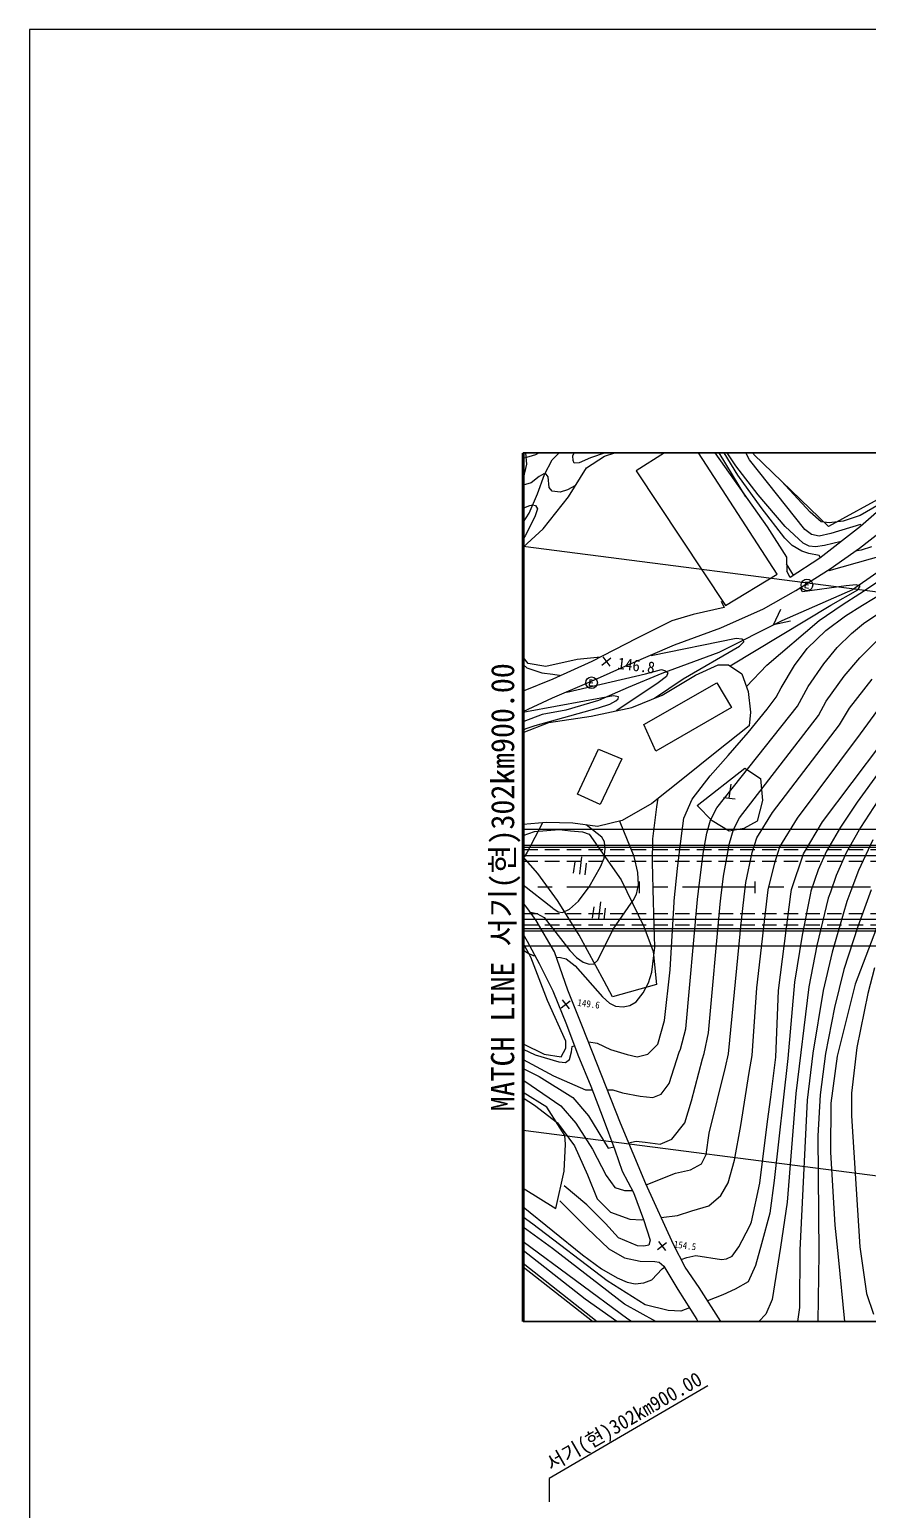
# Model space of a CAD drawing. Header units: millimetres. Extents: x 5094 to 5890, y 1103 to 1807.
# Drawn here: x 5093.9 to 5238.8, y 1363.4 to 1619.1 of the extents above; entities that cross this region are included whole.
import ezdxf
from ezdxf.enums import TextEntityAlignment as Align
from ezdxf.xclip import XClip

# ---------------------------------------------------------------- set-up
doc = ezdxf.new("R2010")
doc.units = ezdxf.units.MM
doc.header["$LTSCALE"] = 10
doc.header["$MEASUREMENT"] = 0
doc.header["$XCLIPFRAME"] = 2
for name, pattern in [('A-CENTR01', [2, 1.25, -0.25, 0.25, -0.25]), ('CENTER', [2, 1.25, -0.25, 0.25, -0.25]), ('HIDDEN', [0.375, 0.25, -0.125])]:
    doc.linetypes.add(name, pattern=pattern)
for name, color, linetype in [('TN-MACL', 6, 'A-CENTR01'), ('TZ-BASE', 253, 'Continuous'), ('TZ-CABL', 4, 'Continuous'), ('TZ-LEAL', 1, 'Continuous'), ('TZ-LEAT', 3, 'Continuous')]:
    doc.layers.add(name, color=color, linetype=linetype)
doc.layers.add('TX-PAPR', color=2, linetype='Continuous', plot=False)
doc.styles.add('HANA', font='GulimChe.ttf')
doc.styles.get("Standard").update_dxf_attribs({"font": 'GulimChe.ttf'})
doc.linetypes.add('ZIGZAG', pattern='A,0.0001,-0.2,[131,ltypeshp.shx,S=0.2,R=0,X=-0.2,Y=0],-0.4,[131,ltypeshp.shx,S=0.2,R=180,X=0.2,Y=0],-0.2', length=0.8001)

# ---------------------------------------------------------------- blocks, each defined once
blk = doc.blocks.new('JD-GGKLGFKGFK34FGKL')
at = {"layer": 'TZ-BASE'}
for p, q in [((14.03, 74.42, 147.6), (29.82, 79.6, 147.6)), ((29.82, 79.6, 147.6), (42.13, 62.24, 147.6)), ((39.84, 74.73, 152.62), (37.91, 80.02, 152.62)), ((0.21, 77.63, 147.54), (0.54, 73.08, 147.54)), ((24.09, 78.42, 148), (11.61, 74.13, 148)), ((28.53, 77.67, 150.73), (19.52, 71.88, 150.73)), ((43.86, 54.04, 150.73), (28.53, 77.67, 150.73)), ((38.45, 67.44, 148), (32.04, 77.96, 148)), ((39.09, 73.83, 151), (37.17, 77.44, 151)), ((2.12, 74.65, 148), (0, 74.04, 148)), ((4.7, 76.14, 148), (2.12, 74.65, 148)), ((5.02, 73.81, 143.69), (7.76, 76.54, 143.69)), ((8.57, 74.52, 148), (9.18, 75.99, 148)), ((8.6, 73.67, 148), (8.57, 74.52, 148)), ((10.95, 72.4, 147.6), (14.03, 74.42, 147.6)), ((37.06, 71.14, 149), (34.4, 75.55, 149)), ((36.7, 72.77, 150), (34.66, 75.85, 150)), ((52.74, 62.27, 152.62), (39.84, 74.73, 152.62)), ((0.54, 73.08, 147.54), (0, 70.6, 147.54)), ((3.65, 71.27, 143.69), (5.02, 73.81, 143.69)), ((7.81, 67.4, 147.6), (10.95, 72.4, 147.6)), ((8.82, 73.23, 148), (8.6, 73.67, 148)), ((9.67, 73.26, 148), (8.82, 73.23, 148)), ((11.61, 74.13, 148), (9.67, 73.26, 148)), ((19.52, 71.88, 150.73), (34.95, 48.63, 150.73)), ((40.56, 67.74, 150), (36.7, 72.77, 150)), ((48.63, 61.79, 151), (39.09, 73.83, 151)), ((1.36, 69.83, 147), (0, 69.44, 147)), ((2.77, 70.92, 147), (1.36, 69.83, 147)), ((2.46, 67.96, 143.69), (3.65, 71.27, 143.69)), ((3.53, 71.38, 147), (2.77, 70.92, 147)), ((3.94, 71.33, 147), (3.53, 71.38, 147)), ((4.3, 70.86, 147), (3.94, 71.33, 147)), ((4.49, 69.01, 147), (4.3, 70.86, 147)), ((9.03, 69.35, 147), (7.67, 68.6, 147)), ((41.12, 65.57, 149), (37.06, 71.14, 149)), ((49.58, 64.76, 152), (44.63, 70.11, 152)), ((66.92, 69.91, 147.6), (58.25, 62.3, 147.6)), ((1.03, 64.59, 143.69), (2.46, 67.96, 143.69)), ((3.43, 61.9, 147.6), (7.81, 67.4, 147.6)), ((4.97, 68.39, 147), (4.49, 69.01, 147)), ((6.35, 68.21, 147), (4.97, 68.39, 147)), ((7.67, 68.6, 147), (6.35, 68.21, 147)), ((45.23, 62.32, 150), (40.56, 67.74, 150)), ((63.07, 67.92, 152.62), (52.74, 62.27, 152.62)), ((62.61, 66.73, 152), (58.21, 64.21, 152)), ((0, 65.48, 146), (0.11, 65.5, 146)), ((0, 63, 143.69), (1.03, 64.59, 143.69)), ((0.11, 65.5, 146), (1.14, 65.93, 146)), ((2.02, 63.99, 146), (0.33, 60.7, 146)), ((1.14, 65.93, 146), (1.58, 66.02, 146)), ((1.58, 66.02, 146), (2.13, 65.94, 146)), ((2.47, 65.34, 146), (2.02, 63.99, 146)), ((2.13, 65.94, 146), (2.47, 65.34, 146)), ((45.21, 60.27, 149), (41.12, 65.57, 149)), ((51.47, 63.11, 152), (49.58, 64.76, 152)), ((58.21, 64.21, 152), (55.27, 63.19, 152)), ((0, 58.75, 147.6), (3.43, 61.9, 147.6)), ((42.13, 62.24, 147.6), (45.49, 56.98, 147.6)), ((48.35, 59.42, 150), (45.23, 62.32, 150)), ((49.79, 60.94, 151), (48.63, 61.79, 151)), ((58.25, 62.3, 147.6), (51.26, 56.82, 147.6)), ((52.85, 62.94, 152), (51.47, 63.11, 152)), ((55.27, 63.19, 152), (52.85, 62.94, 152)), ((58.29, 62.66, 151), (53.17, 61.07, 151)), ((58.07, 58.58, 152.62), (62.28, 61.82, 152.62)), ((58.46, 62.49, 151), (58.29, 62.66, 151)), ((0.33, 60.7, 146), (0, 60.18, 146)), ((0, 58.88), (80, 48.6)), ((46.45, 58.99, 149), (45.21, 60.27, 149)), ((48.15, 58.06, 149), (46.45, 58.99, 149)), ((49.4, 58.91, 150), (48.35, 59.42, 150)), ((50.49, 58.79, 150), (49.4, 58.91, 150)), ((51.15, 60.63, 151), (49.79, 60.94, 151)), ((52.06, 58.99, 150), (50.49, 58.79, 150)), ((53.17, 61.07, 151), (51.15, 60.63, 151)), ((54.92, 59.69, 150), (52.06, 58.99, 150)), ((45.49, 56.98, 147.6), (45.54, 54.61, 147.6)), ((51.26, 56.82, 147.6), (46.11, 53.51, 147.6)), ((49.36, 57.63, 149), (48.15, 58.06, 149)), ((51.14, 57.26, 149), (49.36, 57.63, 149)), ((51.36, 56.91, 149), (51.14, 57.26, 149)), ((64.86, 58.02, 149), (52.77, 54.66, 149)), ((53.02, 54.99, 152.62), (58.07, 58.58, 152.62)), ((64.72, 56.81, 143.69), (56.91, 51.35, 143.69)), ((57.75, 58.12, 150), (57.63, 58.27, 150)), ((58.37, 58.2, 150), (57.75, 58.12, 150)), ((60.18, 58.8, 150), (58.37, 58.2, 150)), ((34.95, 48.63, 150.73), (43.86, 54.04, 150.73)), ((46.41, 54.36, 148), (45.51, 55.84, 148)), ((46.11, 53.51, 147.6), (45.54, 54.61, 147.6)), ((46.68, 53.88, 148), (46.41, 54.36, 148)), ((47.09, 51.26, 152.62), (53.02, 54.99, 152.62)), ((52.77, 54.66, 149), (52.7, 54.79, 149)), ((41.48, 48.08, 152.62), (47.09, 51.26, 152.62)), ((56.91, 51.35, 143.69), (44.65, 46.02, 143.69)), ((48.23, 51.04, 148), (47.85, 51.74, 148)), ((55.8, 52.03, 148), (48.23, 51.04, 148)), ((48.75, 52.69, 148.53), (48.63, 51.74, 148.53)), ((48.63, 51.74, 148.53), (49.29, 51.65, 148.53)), ((49.27, 52.14, 148.53), (48.69, 52.21, 148.53)), ((49.41, 52.61, 148.53), (48.75, 52.69, 148.53)), ((53.13, 48.72, 148), (57.82, 51.35, 148)), ((57.52, 52.23, 148), (55.8, 52.03, 148)), ((58.19, 52, 148), (57.52, 52.23, 148)), ((57.82, 51.35, 148), (58.19, 52, 148)), ((58.17, 50.74, 149), (61.39, 52.86, 149)), ((34.2, 49.39, 138.32), (34.69, 48.32, 138.32)), ((35.75, 38.21, 148), (53.13, 48.72, 148)), ((51.1, 46.04, 149), (55.1, 48.75, 149)), ((55.1, 48.75, 149), (58.17, 50.74, 149)), ((55.7, 46.85, 150), (58.61, 48.72, 150)), ((58.61, 48.72, 150), (62.42, 51.04, 150)), ((29.35, 47.08, 138.32), (25.67, 46, 138.32)), ((34.69, 48.32, 138.32), (29.35, 47.08, 138.32)), ((34.13, 44.77, 152.62), (41.48, 48.08, 152.62)), ((42.11, 38.35, 149), (51.1, 46.04, 149)), ((43.23, 45.31, 143.69), (44.49, 48.04, 143.69)), ((52.29, 44.34, 150), (55.7, 46.85, 150)), ((58.79, 45.56, 151), (62.15, 47.8, 151)), ((25.67, 46, 138.32), (19.57, 42.95, 138.32)), ((26.13, 41.87, 152.62), (34.13, 44.77, 152.62)), ((44.65, 46.02, 143.69), (33.78, 40.54, 143.69)), ((46.17, 45.93, 143.69), (43.23, 45.31, 143.69)), ((49.08, 41.24, 150), (52.29, 44.34, 150)), ((54.26, 41.38, 151), (56.7, 43.83, 151)), ((56.7, 43.83, 151), (58.79, 45.56, 151)), ((19.57, 42.95, 138.32), (11.85, 38.96, 138.32)), ((18.26, 38.45, 152.62), (26.13, 41.87, 152.62)), ((36.81, 42.96, 147), (22.1, 39.94, 147)), ((27.63, 36, 147), (37.34, 41.63, 147)), ((37.77, 42.84, 147), (36.81, 42.96, 147)), ((37.34, 41.63, 147), (38.13, 42.37, 147)), ((38.03, 42.66, 147), (37.77, 42.84, 147)), ((38.13, 42.37, 147), (38.03, 42.66, 147)), ((46.88, 38.3, 150), (49.08, 41.24, 150)), ((51.92, 38.59, 151), (54.26, 41.38, 151)), ((58.15, 39.63, 152), (60.95, 42.44, 152)), ((0.86, 38.66, 147.6), (0, 39.76, 147.6)), ((0, 38.49, 146), (0.63, 37.92, 146)), ((3.87, 38.14, 147.6), (0.86, 38.66, 147.6)), ((9.34, 39.31, 147.6), (3.87, 38.14, 147.6)), ((11.85, 38.96, 138.32), (5.13, 35.95, 138.32)), ((13.36, 39.74, 147.6), (9.34, 39.31, 147.6)), ((11.77, 35.61, 152.62), (18.26, 38.45, 152.62)), ((13.55, 38.37, 146.84), (15.13, 39.59, 146.84)), ((13.73, 39.77, 146.84), (14.95, 38.19, 146.84)), ((22.1, 39.94, 147), (22.03, 40.09, 147)), ((33.78, 40.54, 143.69), (23.96, 36.94, 143.69)), ((29.78, 36.62, 145.78), (33.69, 38.42, 145.78)), ((33.69, 38.42, 145.78), (35.44, 38.42, 145.78)), ((35.44, 38.42, 145.78), (37.76, 36.83, 145.78)), ((49.21, 34.67, 151), (51.92, 38.59, 151)), ((55.43, 36.44, 152), (58.15, 39.63, 152)), ((5.13, 35.95, 138.32), (0, 33.89, 138.32)), ((0.63, 37.92, 146), (3.19, 37.03, 146)), ((3.19, 37.03, 146), (5.12, 36.79, 146)), ((5.12, 36.79, 146), (6.23, 36.64, 146)), ((6.23, 36.64, 146), (6.3, 36.47, 146)), ((7.53, 33.67, 146), (21.14, 36.83, 146)), ((11.52, 35.81, 146.84), (11.4, 34.85, 146.84)), ((12.18, 35.72, 146.84), (11.52, 35.81, 146.84)), ((23.96, 36.94, 143.69), (18.14, 34.48, 143.69)), ((21.14, 36.83, 146), (23.9, 37.6, 146)), ((22.65, 32.64, 147), (27.63, 36, 147)), ((24.73, 36.37, 146), (23.32, 35.29, 146)), ((23.9, 37.6, 146), (24.57, 37.37, 146)), ((23.98, 33.19, 145.78), (29.78, 36.62, 145.78)), ((24.57, 37.37, 146), (24.95, 37.04, 146)), ((24.95, 37.04, 146), (24.73, 36.37, 146)), ((37.76, 36.83, 145.78), (38.87, 33.81, 145.78)), ((38.55, 34.69, 149), (42.11, 38.35, 149)), ((44.54, 34.43, 150), (46.88, 38.3, 150)), ((52.34, 32.11, 152), (55.43, 36.44, 152)), ((56.38, 30.91, 153), (60.28, 35.91, 153)), ((5.04, 32.72, 152.62), (11.77, 35.61, 152.62)), ((7.49, 33.77, 146), (7.53, 33.67, 146)), ((11.4, 34.85, 146.84), (12.06, 34.77, 146.84)), ((12.04, 35.25, 146.84), (11.46, 35.33, 146.84)), ((18.14, 34.48, 143.69), (12.99, 32.27, 143.69)), ((23.32, 35.29, 146), (18.56, 32.11, 146)), ((20.84, 28.1, 151.24), (33.42, 35.29, 151.24)), ((33.42, 35.29, 151.24), (35.97, 31.03, 151.24)), ((38.87, 33.81, 145.78), (39.25, 30.25, 145.78)), ((43.72, 32.84, 150), (44.54, 34.43, 150)), ((47.36, 31.25, 151), (49.21, 34.67, 151)), ((0, 30.36, 152.62), (5.04, 32.72, 152.62)), ((15.59, 33.08, 145), (0.58, 30.31, 145)), ((2.03, 27.95, 145), (12.98, 30.96, 145)), ((12.99, 32.27, 143.69), (7.36, 30.6, 143.69)), ((11.72, 29.53, 145.78), (18.75, 31.05, 145.78)), ((12.98, 30.96, 145), (14.95, 31.61, 145)), ((14.95, 31.61, 145), (16.02, 32.19, 145)), ((16.48, 32.86, 145), (15.59, 33.08, 145)), ((16.02, 32.19, 145), (16.39, 32.53, 145)), ((18.56, 32.11, 146), (16.06, 30.47, 146)), ((16.39, 32.53, 145), (16.48, 32.86, 145)), ((18.75, 31.05, 145.78), (23.98, 33.19, 145.78)), ((35.97, 31.03, 151.24), (22.89, 23.48, 151.24)), ((33.45, 13.74, 151), (47.36, 31.25, 151)), ((38.84, 26.75, 150), (42.14, 30.75, 150)), ((42.14, 30.75, 150), (43.72, 32.84, 150)), ((51, 29.66, 152), (52.34, 32.11, 152)), ((54.64, 28.06, 153), (56.38, 30.91, 153)), ((0.58, 30.31, 145), (0, 30.19, 145)), ((0.07, 28.61, 143.69), (0, 28.56, 143.69)), ((0, 26.74, 145.78), (4.41, 28.43, 145.78)), ((3.25, 29.81, 143.69), (0.07, 28.61, 143.69)), ((7.36, 30.6, 143.69), (3.25, 29.81, 143.69)), ((4.41, 28.43, 145.78), (11.72, 29.53, 145.78)), ((37.34, 11.97, 152), (51, 29.66, 152)), ((39.25, 30.25, 145.78), (39.06, 27.86, 145.78)), ((58.28, 26.47, 154), (61.24, 30.59, 154)), ((0, 27.11, 145), (0.52, 27.4, 145)), ((0.52, 27.4, 145), (2.03, 27.95, 145)), ((22.89, 23.48, 151.24), (20.84, 28.1, 151.24)), ((39.06, 27.86, 145.78), (33.15, 23.19, 145.78)), ((35.38, 22.77, 150), (38.84, 26.75, 150)), ((43.04, 12.89, 153), (54.64, 28.06, 153)), ((47.36, 11.96, 154), (58.28, 26.47, 154)), ((9.38, 16.05, 150.32), (13.02, 23.87, 150.32)), ((13.02, 23.87, 150.32), (17.02, 22.16, 150.32)), ((33.15, 23.19, 145.78), (27.83, 18.93, 145.78)), ((51.69, 11.28, 155), (61.93, 24.88, 155)), ((65.18, 24.98, 156), (57.72, 14.69, 156)), ((17.02, 22.16, 150.32), (13.3, 14.3, 150.32)), ((30.06, 14.11, 151.6), (38.29, 20.57, 151.6)), ((32.3, 19.24, 150), (35.38, 22.77, 150)), ((38.29, 20.57, 151.6), (40.99, 18.81, 151.6)), ((27.83, 18.93, 145.78), (22.19, 14.45, 145.78)), ((29.17, 15.22, 150), (32.3, 19.24, 150)), ((40.99, 18.81, 151.6), (41.36, 15.01, 151.6)), ((13.3, 14.3, 150.32), (9.38, 16.05, 150.32)), ((23.05, 13.88, 149), (23.33, 15.36, 149)), ((34.61, 15.53, 151.85), (36.59, 15.27, 151.85)), ((35.6, 15.4, 151.85), (35.91, 17.78, 151.85)), ((62, 16.06, 157), (58.24, 10.34, 157)), ((22.19, 14.45, 145.78), (17.06, 11.51, 145.78)), ((22.41, 8.39, 149), (23.05, 13.88, 149)), ((27.77, 11.96, 150), (29.17, 15.22, 150)), ((32.64, 11.5, 151.6), (30.06, 14.11, 151.6)), ((32.33, 11.56, 151), (33.45, 13.74, 151)), ((40.33, 8.53, 153), (43.04, 12.89, 153)), ((41.36, 15.01, 151.6), (40.42, 11.4, 151.6)), ((57.72, 14.69, 156), (54.81, 10.39, 156)), ((3.94, 11.17, 145.78), (0, 10.82, 145.78)), ((3.32, 11.12, 146), (0.7, 6.09, 146)), ((8.56, 11.06, 145.78), (3.94, 11.17, 145.78)), ((12.8, 10.51, 145.78), (8.56, 11.06, 145.78)), ((13.57, 8.68, 147), (10.85, 10.76, 147)), ((17.06, 11.51, 145.78), (12.8, 10.51, 145.78)), ((16.77, 11.26, 148), (16.71, 11.42, 148)), ((19.16, 5.29, 148), (16.77, 11.26, 148)), ((27.31, 8.42, 150), (27.77, 11.96, 150)), ((31.69, 9.36, 151), (32.33, 11.56, 151)), ((35.57, 9.71, 151.6), (32.64, 11.5, 151.6)), ((36.3, 9.97, 152), (37.34, 11.97, 152)), ((40.42, 11.4, 151.6), (38.11, 10.16, 151.6)), ((44.32, 7.01, 154), (47.36, 11.96, 154)), ((48.41, 5.79, 155), (51.69, 11.28, 155)), ((54.81, 10.39, 156), (52.42, 6.22, 156)), ((58.24, 10.34, 157), (55.87, 6.06, 157)), ((80, 10), (0, 10)), ((80, 10), (0, 10)), ((0, 8.92, 146.18), (1.96, 9.63, 146.18)), ((1.96, 9.63, 146.18), (6.2, 9.98, 146.18)), ((6.2, 9.98, 146.18), (8.17, 9.73, 146.18)), ((8.17, 9.73, 146.18), (10.23, 9.57, 146.18)), ((10.23, 9.57, 146.18), (11.36, 9.2, 146.18)), ((11.36, 9.2, 146.18), (16.91, 1.3, 146.18)), ((14.02, 7.82, 147), (13.57, 8.68, 147)), ((14.14, 6.65, 147), (14.02, 7.82, 147)), ((22.32, 4.3, 149), (22.41, 8.39, 149)), ((26.65, 3.26, 150), (27.31, 8.42, 150)), ((31.08, 5.85, 151), (31.69, 9.36, 151)), ((38.11, 10.16, 151.6), (35.57, 9.71, 151.6)), ((35.62, 7.61, 152), (36.3, 9.97, 152)), ((39.57, 6.02, 153), (40.33, 8.53, 153)), ((60.4, 8.18, 158), (57.91, 2.89, 158)), ((0, 7.3), (80, 7.3)), ((0, 6.9), (80, 6.9)), ((0.23, 5.31, 146), (0, 5.18, 146)), ((2.53, 2.39, 146.18), (0, 5.24, 146.18)), ((0.7, 6.09, 146), (0.23, 5.31, 146)), ((10.07, 5.26, 145.69), (9.69, 2.28, 145.69)), ((13.98, 5, 147), (14.14, 6.65, 147)), ((19.82, 2.58, 148), (19.16, 5.29, 148)), ((30.25, -0.69, 151), (31.08, 5.85, 151)), ((34.57, 1.93, 152), (35.62, 7.61, 152)), ((38.45, 0.81, 153), (39.57, 6.02, 153)), ((43.44, 4.23, 154), (44.32, 7.01, 154)), ((46.34, -0.37, 155), (48.41, 5.79, 155)), ((52.42, 6.22, 156), (50.95, 2.99, 156)), ((55.87, 6.06, 157), (54.06, 2.04, 157)), ((8.69, 2.41, 145.69), (8.95, 4.4, 145.69)), ((10.68, 2.16, 145.69), (10.93, 4.14, 145.69)), ((11.39, 0.08, 147), (13.37, 3.52, 147)), ((13.37, 3.52, 147), (13.98, 5, 147)), ((19.92, 0.43, 148), (19.82, 2.58, 148)), ((22.51, -2.52, 149), (22.32, 4.3, 149)), ((26.09, -2.32, 150), (26.65, 3.26, 150)), ((42.31, -0.43, 154), (43.44, 4.23, 154)), ((50.95, 2.99, 156), (49.7, -0.65, 156)), ((57.91, 2.89, 158), (56.57, -0.63, 158)), ((0, 1), (0, -1)), ((0, 0.44, 147), (4.98, -3.49, 147)), ((5.93, -2.29, 146.18), (2.53, 2.39, 146.18)), ((9.52, -2.4, 147), (11.39, 0.08, 147)), ((16.91, 1.3, 146.18), (18.86, -2.72, 146.18)), ((19.59, -1.18, 148), (19.92, 0.43, 148)), ((20, 1), (20, -1)), ((34.14, -1.88, 152), (34.57, 1.93, 152)), ((38.17, -1.65, 153), (38.45, 0.81, 153)), ((40, 1), (40, -1)), ((54.06, 2.04, 157), (53.06, -0.83, 157)), ((6.63, -3.4, 146.18), (5.93, -2.29, 146.18)), ((8.49, -3.3, 147), (9.52, -2.4, 147)), ((13.35, -2.5, 145.69), (12.97, -5.47, 145.69)), ((18.67, -2.73, 148), (18.97, -2.31, 148)), ((18.97, -2.31, 148), (19.59, -1.18, 148)), ((22.73, -10.34, 149), (22.51, -2.52, 149)), ((26.06, -2.56, 150), (26.09, -2.32, 150)), ((28.08, -24.44, 151), (30.12, -2.1, 151)), ((30.12, -2.1, 151), (30.25, -0.69, 151)), ((34.02, -2.89, 152), (34.14, -1.88, 152)), ((37.72, -5.68, 153), (38.17, -1.65, 153)), ((40.35, -17.35, 154), (42.19, -1.43, 154)), ((42.19, -1.43, 154), (42.31, -0.43, 154)), ((45.13, -9.73, 155), (46.23, -1.21, 155)), ((46.23, -1.21, 155), (46.34, -0.37, 155)), ((49.63, -1.02, 156), (48.17, -8.29, 156)), ((49.7, -0.65, 156), (49.63, -1.02, 156)), ((52.69, -1.87, 157), (50.73, -10.04, 157)), ((53.06, -0.83, 157), (52.69, -1.87, 157)), ((55.88, -2.44, 158), (53.36, -11.22, 158)), ((56.57, -0.63, 158), (55.88, -2.44, 158)), ((60.1, -0.44, 159), (57.81, -6.75, 159)), ((0.76, -3.72, 145.49), (0, -2.69, 145.49)), ((2.21, -5.71, 145.49), (0.76, -3.72, 145.49)), ((1.2, -4.33, 148), (1.25, -4.32, 148)), ((1.25, -4.32, 148), (2.36, -4.51, 148)), ((2.36, -4.51, 148), (3.63, -5.23, 148)), ((4.98, -3.49, 147), (5.09, -3.58, 147)), ((5.09, -3.58, 147), (6.04, -4.22, 147)), ((6.04, -4.22, 147), (6.78, -4.33, 147)), ((9.65, -8.24, 146.18), (6.63, -3.4, 146.18)), ((6.78, -4.33, 147), (7.97, -3.76, 147)), ((7.97, -3.76, 147), (8.49, -3.3, 147)), ((11.98, -5.35, 145.69), (12.23, -3.36, 145.69)), ((13.96, -5.6, 145.69), (14.22, -3.62, 145.69)), ((15.56, -7.22, 148), (18.67, -2.73, 148)), ((18.86, -2.72, 146.18), (20.82, -6.76, 146.18)), ((25.38, -14.26, 150), (26.06, -2.56, 150)), ((31.98, -25.12, 152), (34.02, -2.89, 152)), ((62.4, -3.46, 160), (57.35, -16.7, 160)), ((0, -7.1), (80, -7.1)), ((0, -7.5), (80, -7.5)), ((5.41, -11.16, 145.49), (2.21, -5.71, 145.49)), ((3.63, -5.23, 148), (8.05, -10.94, 148)), ((12.91, -12.57, 148), (15.56, -7.22, 148)), ((20.82, -6.76, 146.18), (22.47, -11.08, 146.18)), ((35.45, -28.74, 153), (37.72, -5.68, 153)), ((57.81, -6.75, 159), (55.41, -14.22, 159)), ((0, -8.09, 154.09), (0.65, -9.29, 154.09)), ((0.29, -10.16, 148.04), (0, -9.73, 148.04)), ((0, -10.1), (80, -10.1)), ((0, -10.1), (80, -10.1)), ((1.31, -12.04, 148.04), (0.29, -10.16, 148.04)), ((0.65, -9.29, 154.09), (2.75, -13.17, 154.09)), ((13.96, -16.23, 146.18), (9.65, -8.24, 146.18)), ((44.09, -17.82, 155), (45.13, -9.73, 155)), ((48.17, -8.29, 156), (46.87, -16.39, 156)), ((50.73, -10.04, 157), (49.35, -17.17, 157)), ((0, -10.82, 149), (0.73, -11.31, 149)), ((0.73, -11.31, 149), (1.72, -11.78, 149)), ((4.21, -19.55, 148.04), (1.31, -12.04, 148.04)), ((1.72, -11.78, 149), (2.01, -11.8, 149)), ((7.71, -17.79, 145.49), (5.41, -11.16, 145.49)), ((5.72, -12.05, 149), (6.41, -12.1, 149)), ((6.41, -12.1, 149), (7.39, -12.36, 149)), ((7.39, -12.36, 149), (8.99, -13.56, 149)), ((8.05, -10.94, 148), (9.19, -12.15, 148)), ((9.19, -12.15, 148), (10.36, -12.92, 148)), ((12.18, -13.19, 148), (12.91, -12.57, 148)), ((22.2, -14.63, 149), (22.73, -10.34, 149)), ((22.47, -11.08, 146.18), (23.01, -16.77, 146.18)), ((53.36, -11.22, 158), (51.83, -17.8, 158)), ((2.75, -13.17, 154.09), (5.09, -17.89, 154.09)), ((8.99, -13.56, 149), (13.68, -18.89, 149)), ((10.36, -12.92, 148), (11.4, -13.25, 148)), ((11.4, -13.25, 148), (12.18, -13.19, 148)), ((21.66, -16.52, 149), (22.2, -14.63, 149)), ((24.42, -22.98, 150), (25.38, -14.26, 150)), ((55.41, -14.22, 159), (53.8, -20.73, 159)), ((60.71, -13.93, 161), (59.51, -18.33, 161)), ((5.09, -17.89, 154.09), (7.47, -23.71, 154.09)), ((10.25, -24.09, 145.49), (7.71, -17.79, 145.49)), ((15.4, -18.92, 146.18), (13.96, -16.23, 146.18)), ((23.01, -16.77, 146.18), (15.4, -18.92, 146.18)), ((20.73, -18.2, 149), (21.66, -16.52, 149)), ((39.54, -29.05, 154), (40.35, -17.35, 154)), ((43.64, -29.34, 155), (44.09, -17.82, 155)), ((46.87, -16.39, 156), (45.7, -29.58, 156)), ((49.35, -17.17, 157), (47.08, -35.59, 157)), ((51.83, -17.8, 158), (50.06, -28.65, 158)), ((57.35, -16.7, 160), (54.21, -29.15, 160)), ((7.34, -26.56, 148.04), (4.21, -19.55, 148.04)), ((6.53, -20.83, 149.59), (8.11, -19.61, 149.59)), ((6.71, -19.42, 149.59), (7.93, -21.01, 149.59)), ((13.68, -18.89, 149), (14.89, -20.02, 149)), ((14.89, -20.02, 149), (15.91, -20.52, 149)), ((17.28, -20.67, 149), (18.41, -20.44, 149)), ((18.41, -20.44, 149), (19.48, -19.76, 149)), ((19.48, -19.76, 149), (20.73, -18.2, 149)), ((59.51, -18.33, 161), (57.66, -27.69, 161)), ((15.91, -20.52, 149), (17.28, -20.67, 149)), ((23.24, -27.08, 150), (24.42, -22.98, 150)), ((53.8, -20.73, 159), (52.21, -28.7, 159)), ((7.47, -23.71, 154.09), (9.4, -28.94, 154.09)), ((16.78, -40.75, 145.49), (10.25, -24.09, 145.49)), ((27.18, -27.98, 151), (28.08, -24.44, 151)), ((31.25, -28.71, 152), (31.98, -25.12, 152)), ((0, -27.03, 148.04), (3.59, -28.79, 148.04)), ((0, -27.96, 150), (2.04, -28.95, 150)), ((6.56, -29.28, 148.04), (7.38, -27.8, 148.04)), ((7.38, -27.8, 148.04), (7.34, -26.56, 148.04)), ((8.32, -28.44, 150), (8.45, -27.48, 150)), ((8.45, -27.48, 150), (8.82, -27.38, 150)), ((11.28, -26.72, 150), (11.33, -26.7, 150)), ((11.33, -26.7, 150), (12.78, -26.89, 150)), ((12.78, -26.89, 150), (15.1, -28, 150)), ((15.1, -28, 150), (17.93, -28.86, 150)), ((22.05, -28.31, 150), (23.24, -27.08, 150)), ((26.92, -28.47, 151), (27.18, -27.98, 151)), ((57.66, -27.69, 161), (56.74, -35.55, 161)), ((0, -29.73, 151), (5.25, -32.55, 151)), ((2.04, -28.95, 150), (6.14, -30.13, 150)), ((3.59, -28.79, 148.04), (6.56, -29.28, 148.04)), ((6.14, -30.13, 150), (7.27, -30.27, 150)), ((7.27, -30.27, 150), (8, -29.71, 150)), ((8, -29.71, 150), (8.32, -28.44, 150)), ((9.4, -28.94, 154.09), (11.7, -34.33, 154.09)), ((17.93, -28.86, 150), (19.69, -29.25, 150)), ((19.69, -29.25, 150), (21.54, -28.83, 150)), ((21.54, -28.83, 150), (22.05, -28.31, 150)), ((25.19, -33.86, 151), (26.92, -28.47, 151)), ((29.04, -36.87, 152), (30.94, -29.64, 152)), ((30.94, -29.64, 152), (31.25, -28.71, 152)), ((34.93, -31.04, 153), (35.45, -28.74, 153)), ((39.05, -32, 154), (39.54, -29.05, 154)), ((42.75, -36.26, 155), (43.64, -29.34, 155)), ((45.7, -29.58, 156), (43.35, -50.65, 156)), ((50.06, -28.65, 158), (49.07, -36.77, 158)), ((52.21, -28.7, 159), (51.28, -35.86, 159)), ((54.21, -29.15, 160), (53.17, -37.25, 160)), ((0, -31.3, 152), (2.72, -32.7, 152)), ((2.72, -32.7, 152), (8.55, -36.27, 152)), ((5.25, -32.55, 151), (10.75, -34.99, 151)), ((32.1, -42.44, 153), (34.93, -31.04, 153)), ((37.61, -41.11, 154), (39.05, -32, 154)), ((0, -33.32, 153), (0.27, -33.48, 153)), ((4.08, -37.99, 153.84), (0, -35.45, 153.84)), ((0.27, -33.48, 153), (6.47, -37.73, 153)), ((10.75, -34.99, 151), (11.95, -34.98, 151)), ((11.7, -34.33, 154.09), (13.79, -39.9, 154.09)), ((14.51, -34.97, 151), (15.47, -34.96, 151)), ((15.47, -34.96, 151), (17.13, -35.49, 151)), ((17.13, -35.49, 151), (20.2, -36.04, 151)), ((22.36, -36.32, 151), (23.85, -35.73, 151)), ((23.85, -35.73, 151), (25.19, -33.86, 151)), ((47.08, -35.59, 157), (45.58, -54.37, 157)), ((56.74, -35.55, 161), (56.74, -39.45, 161)), ((0, -36.36, 154), (1.93, -37.62, 154)), ((1.93, -37.62, 154), (5.94, -40.65, 154)), ((7.18, -42.87, 153.84), (4.08, -37.99, 153.84)), ((6.47, -37.73, 153), (9.07, -40.74, 153)), ((8.55, -36.27, 152), (11.28, -39.45, 152)), ((20.2, -36.04, 151), (22.36, -36.32, 151)), ((27.93, -40.65, 152), (29.04, -36.87, 152)), ((42.21, -40.47, 155), (42.75, -36.26, 155)), ((49.07, -36.77, 158), (47.77, -62.68, 158)), ((51.28, -35.86, 159), (50.9, -42.94, 159)), ((53.17, -37.25, 160), (53.11, -45.73, 160)), ((5.94, -40.65, 154), (8.88, -44.64, 154)), ((9.07, -40.74, 153), (11.95, -45.19, 153)), ((11.28, -39.45, 152), (14.64, -45.06, 152)), ((13.79, -39.9, 154.09), (15.82, -45.31, 154.09)), ((21.18, -51.22, 145.49), (16.78, -40.75, 145.49)), ((25.68, -43.5, 152), (27.93, -40.65, 152)), ((40.85, -51.09, 155), (42.21, -40.47, 155)), ((56.74, -39.45, 161), (58.13, -62.09, 161)), ((0, -41.95), (80, -52.23)), ((7.29, -44.33, 153.84), (7.18, -42.87, 153.84)), ((31.62, -46.15, 153), (32.1, -42.44, 153)), ((36.52, -47.09, 154), (37.61, -41.11, 154)), ((50.9, -42.94, 159), (51.09, -63.24, 159)), ((7.05, -49.01, 153.84), (7.29, -44.33, 153.84)), ((8.88, -44.64, 154), (11.07, -49.63, 154)), ((11.95, -45.19, 153), (14.35, -49.74, 153)), ((14.64, -45.06, 152), (15.64, -44.81, 152)), ((15.82, -45.31, 154.09), (17.11, -48.99, 154.09)), ((18.21, -44.14, 152), (19.51, -43.81, 152)), ((19.51, -43.81, 152), (21.06, -44, 152)), ((21.06, -44, 152), (23.68, -44.34, 152)), ((23.68, -44.34, 152), (25.68, -43.5, 152)), ((53.11, -45.73, 160), (53.85, -58.33, 160)), ((28.92, -48.78, 153), (30.78, -47.77, 153)), ((30.78, -47.77, 153), (31.62, -46.15, 153)), ((35.39, -51.03, 154), (36.52, -47.09, 154)), ((5.61, -55.46, 153.84), (7.05, -49.01, 153.84)), ((11.07, -49.63, 154), (12.74, -53.77, 154)), ((14.35, -49.74, 153), (15.82, -51.81, 153)), ((17.11, -48.99, 154.09), (19.02, -52.71, 154.09)), ((21.25, -51.37, 153), (26.33, -49.39, 153)), ((26.33, -49.39, 153), (28.92, -48.78, 153)), ((34.16, -53.23, 154), (35.39, -51.03, 154)), ((39.44, -57.79, 155), (40.85, -51.09, 155)), ((43.35, -50.65, 156), (42.58, -56.29, 156)), ((0, -51.98, 153.84), (5.61, -55.46, 153.84)), ((10.96, -54.81, 154.09), (7.04, -51.54, 154.09)), ((15.82, -51.81, 153), (17.47, -52.34, 153)), ((17.47, -52.34, 153), (18.73, -52.34, 153)), ((18.73, -52.34, 153), (18.82, -52.31, 153)), ((19.02, -52.71, 154.09), (20.78, -57.34, 154.09)), ((25.98, -61.67, 145.49), (21.18, -51.22, 145.49)), ((32.05, -55, 154), (34.16, -53.23, 154)), ((0, -55.18, 155), (10.23, -63.45, 155)), ((6.34, -54.12, 159.73), (11.03, -58.84, 159.73)), ((14.22, -58.08, 154.09), (10.96, -54.81, 154.09)), ((12.74, -53.77, 154), (15.1, -56.11, 154)), ((15.1, -56.11, 154), (18.4, -57.32, 154)), ((26.66, -56.66, 154), (29.11, -55.87, 154)), ((29.11, -55.87, 154), (32.05, -55, 154)), ((45.58, -54.37, 157), (44.46, -62.13, 157)), ((1.65, -58.15, 156), (0, -56.94, 156)), ((5.04, -62.36, 157), (0, -58.7, 157)), ((14.52, -67.97, 156), (1.65, -58.15, 156)), ((16.44, -60.54, 154.09), (14.22, -58.08, 154.09)), ((18.4, -57.32, 154), (20.43, -57.43, 154)), ((20.43, -57.43, 154), (20.79, -57.38, 154)), ((20.78, -57.34, 154.09), (21.93, -60.94, 154.09)), ((23.84, -57.01, 154), (26.66, -56.66, 154)), ((37.84, -61.01, 155), (39.22, -58.36, 155)), ((39.22, -58.36, 155), (39.44, -57.79, 155)), ((42.58, -56.29, 156), (41.15, -61.57, 156)), ((53.85, -58.33, 160), (54.4, -63.8, 160)), ((18.08, -74.55, 158), (0, -61.2, 158)), ((11.03, -58.84, 159.73), (14.8, -62.43, 159.73)), ((19.73, -61.9, 154.09), (16.44, -60.54, 154.09)), ((21.93, -60.94, 154.09), (21.72, -61.8, 154.09)), ((23.18, -62.56, 154.53), (24.76, -61.34, 154.53)), ((23.36, -61.16, 154.53), (24.58, -62.74, 154.53)), ((37.27, -62.11, 155), (37.84, -61.01, 155)), ((10.67, -71.09, 159), (0, -62.69, 159)), ((17.47, -71.96, 157), (5.04, -62.36, 157)), ((10.23, -63.45, 155), (13.5, -65.86, 155)), ((14.8, -62.43, 159.73), (17.49, -63.97, 159.73)), ((20.85, -61.99, 154.09), (19.73, -61.9, 154.09)), ((21.72, -61.8, 154.09), (20.85, -61.99, 154.09)), ((27.99, -65.61, 145.49), (25.98, -61.67, 145.49)), ((27.31, -64.27, 155), (28.26, -63.9, 155)), ((28.26, -63.9, 155), (29.81, -63.6, 155)), ((29.81, -63.6, 155), (34.23, -64.25, 155)), ((35.12, -64.16, 155), (36.08, -63.7, 155)), ((36.08, -63.7, 155), (37.27, -62.11, 155)), ((41.15, -61.57, 156), (40.15, -65.3, 156)), ((44.46, -62.13, 157), (43.01, -71.16, 157)), ((47.77, -62.68, 158), (47.7, -72.55, 158)), ((51.09, -63.24, 159), (50.85, -77.35, 159)), ((54.4, -63.8, 160), (55.58, -75.55, 160)), ((58.13, -62.09, 161), (59.33, -70.13, 161)), ((0, -64.92, 159.73), (33.8, -91.56, 159.73)), ((32.67, -91.29, 162.05), (0, -65.61, 162.05)), ((13.5, -65.86, 155), (16.22, -67.46, 155)), ((17.49, -63.97, 159.73), (20.19, -64.57, 159.73)), ((20.19, -64.57, 159.73), (22.73, -64.61, 159.73)), ((22.24, -67.8, 155), (23.98, -65.86, 155)), ((22.73, -64.61, 159.73), (23.49, -64.73, 159.73)), ((23.49, -64.73, 159.73), (24.3, -65.43, 159.73)), ((23.98, -65.86, 155), (24.41, -65.62, 155)), ((24.3, -65.43, 159.73), (26.72, -69.43, 159.73)), ((30.38, -69.08, 145.49), (27.99, -65.61, 145.49)), ((34.23, -64.25, 155), (35.12, -64.16, 155)), ((40.15, -65.3, 156), (38.85, -68.12, 156)), ((21.06, -72.11, 156), (14.52, -67.97, 156)), ((16.22, -67.46, 155), (17.97, -68.21, 155)), ((17.97, -68.21, 155), (19.33, -68.45, 155)), ((19.33, -68.45, 155), (20.83, -68.31, 155)), ((20.83, -68.31, 155), (22.24, -67.8, 155)), ((38.85, -68.12, 156), (36.64, -69.4, 156)), ((19.59, -77.42, 159), (10.67, -71.09, 159)), ((26.72, -69.43, 159.73), (29.98, -74.65, 159.73)), ((34.39, -75.4, 145.49), (30.38, -69.08, 145.49)), ((34.47, -70.38, 156), (31.85, -71.4, 156)), ((36.64, -69.4, 156), (34.47, -70.38, 156)), ((43.01, -71.16, 157), (41.9, -73.69, 157)), ((59.33, -70.13, 161), (60.51, -73.7, 161)), ((24.79, -76.04, 157), (17.47, -71.96, 157)), ((25.02, -73.09, 156), (21.06, -72.11, 156)), ((27.2, -73.21, 156), (25.02, -73.09, 156)), ((28.71, -72.62, 156), (27.2, -73.21, 156)), ((41.9, -73.69, 157), (39.71, -76.08, 157)), ((47.7, -72.55, 158), (46.95, -78.42, 158)), ((29.74, -82.8, 158), (18.08, -74.55, 158)), ((29.98, -74.65, 159.73), (32.34, -79.68, 159.73))]:
    blk.add_line(p, q, dxfattribs=at)
at = {"layer": 'TZ-BASE', "linetype": 'CENTER', "flags": 128}
blk.add_lwpolyline([(700, 0), (80, 0), (0, 0)], dxfattribs=at)
at = {"layer": 'TZ-BASE'}
for centre in [(49.02, 52.2, 148.53), (11.8, 35.32, 146.84)]:
    blk.add_circle(centre, 1, dxfattribs=at)
at = {"layer": 'TZ-BASE', "style": 'HANA'}
for s, height, p in [('146.8', 2, (16.2, 37.73, 146.84)), ('149.6', 1.2, (9.3, -20.47, 149.59)), ('154.5', 1.2, (25.95, -62.2, 154.53))]:
    blk.add_text(s, height=height, rotation=352.6776, dxfattribs=at).set_placement(p)

msp = doc.modelspace()

# ---------------------------------------------------------------- linework, layer by layer
at = {"layer": 'TN-MACL', "const_width": 0.5}
msp.add_lwpolyline([(5179.19, 1545.96), (5179.19, 1395.96)], dxfattribs=at)
at = {"layer": 'TX-PAPR'}
msp.add_lwpolyline([(5093.89, 1103.05), (5889.89, 1103.05), (5889.89, 1619.05), (5093.89, 1619.05)], close=True, dxfattribs=at)
msp.add_lwpolyline([(5179.19, 1545.96), (5879.19, 1545.96), (5879.19, 1395.96), (5179.19, 1395.96), (5179.19, 1545.96)], dxfattribs=at)
at = {"layer": 'TZ-CABL', "linetype": 'HIDDEN'}
for points in [[(5179.19, 1477.46), (5879.19, 1477.46)], [(5179.19, 1476.46), (5879.19, 1476.46)], [(5179.19, 1475.46), (5879.19, 1475.46)], [(5179.19, 1466.46), (5879.19, 1466.46)], [(5179.19, 1465.46), (5879.19, 1465.46)], [(5179.19, 1464.46), (5879.19, 1464.46)]]:
    msp.add_lwpolyline(points, dxfattribs=at)
at = {"layer": 'TZ-CABL', "linetype": 'ZIGZAG', "ltscale": 0.5}
for points in [[(5179.19, 1476.46), (5879.19, 1476.46)], [(5179.19, 1465.46), (5879.19, 1465.46)]]:
    msp.add_lwpolyline(points, dxfattribs=at)
at = {"layer": 'TZ-LEAL'}
msp.add_lwpolyline([(5211.07, 1384.9), (5183.68, 1368.87), (5183.68, 1364.87)], dxfattribs=at)

# ---------------------------------------------------------------- block references
at = {"layer": 'TZ-BASE'}
ref = msp.add_blockref('JD-GGKLGFKGFK34FGKL', (5179.19, 1470.96), dxfattribs=at)
XClip(ref).set_block_clipping_path([(-0.0000000001, -75.0000000028), (699.9999999997, 75)])

# ---------------------------------------------------------------- texts
at = {"layer": 'TN-MACL'}
msp.add_text('MATCH LINE 서기(현)302㎞900.00', height=4, rotation=90, dxfattribs=at).set_placement((5175.62, 1470.96), align=Align.MIDDLE_CENTER)
at = {"layer": 'TZ-LEAT'}
msp.add_text('서기(현)302km900.00', height=2.5, rotation=30, dxfattribs=at).set_placement((5197.18, 1377.66), align=Align.CENTER)

doc.saveas('drawing.dxf')
